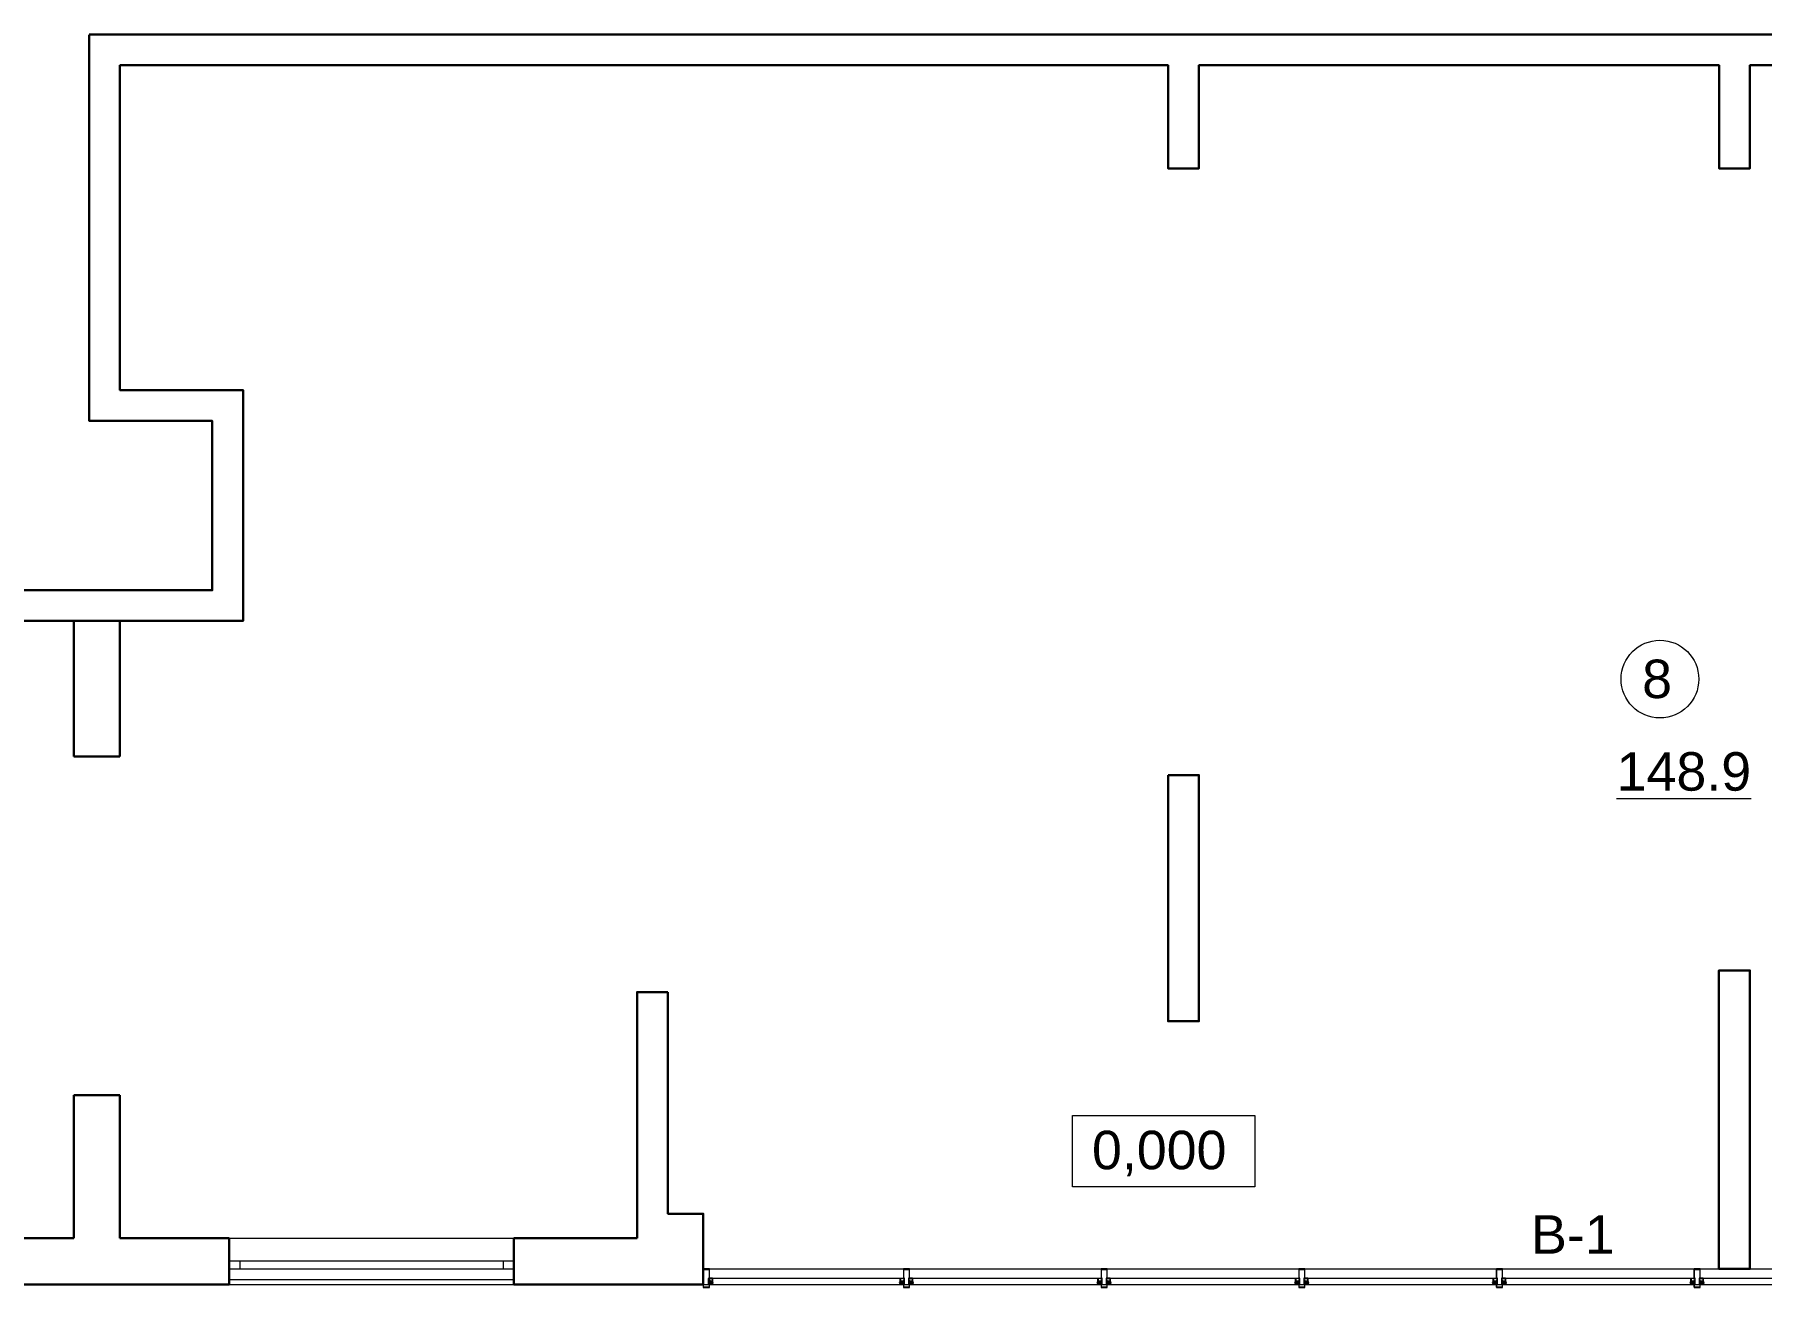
# Model space of a CAD drawing. Header units: metres. Extents: x -443 to 179, y -184 to -91.
# Drawn here: x -56.03 to -44.81, y -165.75 to -157.61 of the extents above; entities that cross this region are included whole.
import ezdxf
from ezdxf.enums import TextEntityAlignment as Align

# ---------------------------------------------------------------- set-up
doc = ezdxf.new("R2010")
doc.units = ezdxf.units.M
doc.header["$MEASUREMENT"] = 0
for name, color, linetype, lineweight in [('Level 50', 7, 'Continuous', 0), ('окна', 153, 'Continuous', 18), ('стена', 7, 'Continuous', 40)]:
    doc.layers.add(name, color=color, linetype=linetype, lineweight=lineweight)
doc.styles.get("Standard").update_dxf_attribs({"font": 'CS_Gost2304.shx'})
doc.styles.add('Style-Arial', font='arial.ttf')

# ---------------------------------------------------------------- blocks, each defined once
blk = doc.blocks.new('stoyka_R')
at = {"color": 0, "linetype": 'ByBlock', "lineweight": -2}
for points in [[(-20, 63), (-20, 0), (20, 0), (20, 63), (19, 64, 0.580174), (18, 63), (18, 61), (15, 61), (15, 69), (14, 70), (15, 70), (15, 79), (18, 79), (18, 77, 0.580174), (19, 77), (20, 77), (20, 81), (15, 81), (15, 98), (33, 98), (33, 96), (32, 96, 0.414214), (31, 96), (31, 95), (35, 95, 0.414214), (35, 95), (35, 96), (35, 96), (35, 99), (39, 99), (39, 96), (38, 96), (38, 95, 0.414214), (38, 95), (39, 95, 0.414214), (40, 95), (40, 99, 0.414214), (39, 100), (20, 100), (20, 120), (-20, 120), (-20, 100), (-40, 100, 0.414214), (-40, 99), (-40, 95, 0.414214), (-40, 95), (-38, 95, 0.414214), (-38, 95), (-38, 96), (-39, 96), (-39, 99), (-35, 99), (-35, 96), (-35, 96), (-35, 95, 0.414214), (-35, 95), (-32, 95), (-32, 96, 0.414214), (-32, 96), (-34, 96), (-34, 98), (-15, 98), (-15, 81), (-20, 81), (-20, 77), (-19, 77, 0.580174), (-18, 77), (-18, 79), (-15, 79), (-15, 70), (-15, 70), (-15, 69), (-15, 61), (-18, 61), (-18, 63, 0.580174), (-19, 64)], [(-39, 79), (-30, 79), (-22, 76), (-16, 76, 0.414214), (-15, 76), (-15, 76, 0.23461), (-15, 77), (-16, 77, 0.303619), (-17, 77), (-18, 77), (-22, 77), (-30, 80), (-34, 80), (-34, 83), (-34, 84), (-35, 84), (-35, 83), (-35, 83), (-35, 80), (-39, 80), (-39, 83), (-38, 83), (-38, 84), (-40, 84), (-40, 60), (-20, 60), (-20, 61), (-22, 61), (-22, 64), (-18, 64), (-16, 62, 0.979824), (-16, 63), (-18, 65), (-23, 65), (-23, 61), (-39, 61), (-39, 79)], [(39, 79), (30, 79), (22, 76), (16, 76, -0.414214), (15, 76), (15, 76, -0.23461), (15, 77), (16, 77, -0.303619), (17, 77), (18, 77), (22, 77), (30, 80), (33, 80), (33, 83), (33, 84), (35, 84), (35, 83), (34, 83), (34, 80), (39, 80), (39, 83), (38, 83), (38, 84), (40, 84), (40, 60), (20, 60), (20, 61), (22, 61), (22, 64), (18, 64), (16, 62, -0.979824), (16, 63), (18, 65), (23, 65), (23, 61), (39, 61), (39, 79)]]:
    blk.add_lwpolyline(points, format="xyb", close=True, dxfattribs=at)
blk.add_lwpolyline([(18, 59), (18, 3), (-18, 3), (-18, 59), (-13, 59), (-13, 100), (-18, 100), (-18, 118), (18, 118), (18, 100), (13, 100), (13, 59)], close=True, dxfattribs=at)
at = {"color": 0, "linetype": 'ByBlock', "lineweight": 0}
for points in [[(-35, 97), (-36, 97), (-36, 96), (-36, 96), (-36, 95), (-34, 94, -0.278117), (-34, 93, -0.298632), (-34, 93), (-37, 92, -1.227062), (-37, 93), (-35, 94), (-37, 94), (-38, 94), (-40, 94), (-45, 92, -1.262793), (-45, 93), (-41, 96), (-40, 96), (-40, 95, 0.414214), (-40, 95), (-38, 95, 0.414214), (-38, 95), (-38, 96), (-38, 96), (-38, 97), (-39, 97, -0.954089), (-39, 97), (-38, 99), (-36, 99), (-34, 97, -0.954089)], [(-35, 82), (-36, 82), (-36, 83), (-36, 83), (-36, 84), (-34, 85, 0.278117), (-34, 86, 0.298632), (-34, 86), (-37, 87, 1.227062), (-37, 86), (-35, 86), (-37, 85), (-38, 86), (-40, 86), (-45, 87, 1.262793), (-45, 86), (-41, 83), (-40, 83), (-40, 84, -0.414214), (-40, 85), (-38, 85, -0.414214), (-38, 84), (-38, 83), (-38, 83), (-38, 82), (-39, 82, 0.954089), (-39, 82), (-38, 80), (-36, 80), (-34, 82, 0.954089)], [(35, 97), (36, 97), (36, 96), (36, 96), (36, 95), (34, 94, 0.278117), (33, 93, 0.298632), (34, 93), (37, 92, 1.227062), (37, 93), (35, 94), (37, 94), (38, 94), (40, 94), (45, 92, 1.262793), (45, 93), (41, 96), (40, 96), (40, 95, -0.414214), (39, 95), (38, 95, -0.414214), (38, 95), (38, 96), (37, 96), (37, 97), (39, 97, 0.954089), (39, 97), (37, 99), (36, 99), (34, 97, 0.954089)], [(35, 82), (36, 82), (36, 83), (36, 83), (36, 84), (34, 85, -0.278117), (33, 86, -0.298632), (34, 86), (37, 87, -1.227062), (37, 86), (35, 86), (37, 85), (38, 86), (40, 86), (45, 87, -1.262793), (45, 86), (41, 83), (40, 83), (40, 84, 0.414214), (39, 85), (38, 85, 0.414214), (38, 84), (38, 83), (37, 83), (37, 82), (39, 82, -0.954089), (39, 82), (37, 80), (36, 80), (34, 82, -0.954089)]]:
    blk.add_lwpolyline(points, format="xyb", close=True, dxfattribs=at)
at = {"lineweight": 0}
for points in [[(-37, 92), (-25, 92)], [(-37, 87), (-25, 87)], [(37, 92), (25, 92)], [(37, 87), (25, 87)]]:
    blk.add_lwpolyline(points, dxfattribs=at)
for points in [[(-25, 83), (-15, 83), (-15, 95), (-25, 95)], [(25, 83), (15, 83), (15, 95), (25, 95)]]:
    blk.add_lwpolyline(points, close=True, dxfattribs=at)

msp = doc.modelspace()

# ---------------------------------------------------------------- linework, layer by layer
at = {"color": 7, "linetype": 'Continuous', "lineweight": 13}
msp.add_lwpolyline([(-51.914506, -163.8351916), (-52.114506, -163.8351916)], dxfattribs=at)
at = {"linetype": 'Continuous', "lineweight": 13}
msp.add_lwpolyline([(-49.28573821, -165.10048885), (-49.28573821, -164.63666197), (-48.10159383, -164.63666197), (-48.10159383, -165.10048885), (-49.28573821, -165.10048885)], dxfattribs=at)
at = {"layer": 'Level 50', "color": 7, "linetype": 'Continuous', "lineweight": 30}
for points in [[(-59.444506, -157.61425684), (-56.944506, -157.61425684), (-56.944506, -161.22425684), (-55.474506, -161.22425684)], [(-55.674506, -157.61425684), (-48.464506, -157.61425684), (-44.884506, -157.61425684), (-41.274506, -157.61425684), (-35.674506, -157.61425684), (-35.674506, -157.61425684)], [(-55.474506, -161.22425684), (-54.874506, -161.22425684), (-54.874506, -160.12425684), (-55.674506, -160.12425684), (-55.674506, -157.61627628)], [(-59.244506, -157.81425684), (-57.144506, -157.81425684), (-57.144506, -161.42425684), (-55.474506, -161.42425684)], [(-55.474506, -161.42425684), (-54.674506, -161.42425684), (-54.674506, -159.92425684), (-55.474506, -159.92425684), (-55.474506, -157.81425684)], [(-55.474506, -157.81425684), (-48.664506, -157.81425684), (-48.664506, -158.48425684), (-48.464506, -158.48425684), (-48.464506, -157.81425684), (-45.084506, -157.81425684), (-45.084506, -158.48425684), (-44.884506, -158.48425684), (-44.884506, -157.81425684), (-41.474506, -157.81425684), (-41.474506, -158.41425684), (-41.274506, -158.41425684), (-41.274506, -157.81425684), (-35.874506, -157.81425684)], [(-55.774506, -161.42425684), (-55.774506, -162.30425684)], [(-55.474506, -161.42425684), (-55.474506, -162.30425684)], [(-55.474506, -161.42425684), (-55.474506, -162.30425684)], [(-55.474506, -162.30425684), (-55.774506, -162.30425684)], [(-48.664506, -162.4251916), (-48.464506, -162.4251916), (-48.464506, -164.0251916), (-48.664506, -164.0251916), (-48.664506, -162.4251916)], [(-45.08554253, -165.63425684), (-44.884506, -165.63425684), (-44.884506, -163.69425684), (-45.08554253, -163.69425684), (-45.08554253, -165.63425684)], [(-52.114506, -165.43425684), (-52.114506, -163.8351916), (-51.914506, -163.8351916)], [(-51.914506, -163.8351916), (-51.914506, -165.2751916), (-51.684506, -165.2751916), (-51.684506, -165.73425684)], [(-55.774506, -164.50425684), (-55.774506, -165.43425684)], [(-55.774506, -164.50425684), (-55.474506, -164.50425684)], [(-55.474506, -164.50425684), (-55.474506, -165.43425684)], [(-55.474506, -164.50425684), (-55.474506, -165.43425684)], [(-56.284506, -165.43425684), (-55.774506, -165.43425684)], [(-55.474506, -165.43425684), (-54.764506, -165.43425684)], [(-54.764506, -165.43425684), (-54.764506, -165.73425684)], [(-52.914506, -165.43425684), (-52.91450679, -165.73425684)], [(-52.914506, -165.43425684), (-52.114506, -165.43425684)], [(-54.764506, -165.73425684), (-56.284506, -165.73425684)], [(-52.914506, -165.73425684), (-51.684506, -165.73425684)]]:
    msp.add_lwpolyline(points, dxfattribs=at)
at = {"layer": 'Level 50', "color": 7, "linetype": 'Continuous', "lineweight": 0}
msp.add_circle((-45.46870539, -161.80196619), 0.25242955, dxfattribs=at)
at = {"layer": 'окна'}
for p, q in [((-51.684506, -165.63425684), (-40.330506, -165.63425684)), ((-51.684506, -165.73425684), (-40.330506, -165.73425684))]:
    msp.add_line(p, q, dxfattribs=at)
at = {"layer": 'окна', "ltscale": 100}
for points in [[(-52.91443229, -165.58425684), (-54.764506, -165.58425684)], [(-54.764506, -165.58425684), (-54.764506, -165.63425684), (-54.694506, -165.63425684), (-54.694506, -165.58425684), (-54.764506, -165.58425684)], [(-52.98450639, -165.58429806), (-52.98450639, -165.63429806), (-52.91450639, -165.63429806), (-52.91450639, -165.58429806), (-52.98450639, -165.58429806)], [(-54.764506, -165.63425684), (-52.91445686, -165.63425684)]]:
    msp.add_lwpolyline(points, dxfattribs=at)
at = {"layer": 'окна'}
msp.add_lwpolyline([(-51.684506, -165.73425684), (-51.684506, -165.73425684), (-51.684506, -165.75425684), (-51.644506, -165.75425684), (-51.644506, -165.73425684), (-51.625006, -165.73425684, 0.4142135624), (-51.624506, -165.73375684), (-51.624506, -165.72975684, 0.4142135624), (-51.625006, -165.72925684), (-51.626056, -165.72925684, 0.4142135624), (-51.626556, -165.72975684), (-51.626556, -165.73045684), (-51.625806, -165.73045684), (-51.625806, -165.73295684), (-51.629806, -165.73295684), (-51.629806, -165.73045684), (-51.629056, -165.73045684), (-51.629056, -165.72975684, 0.4142135624), (-51.629556, -165.72925684), (-51.633006, -165.72925684), (-51.633006, -165.72995684, 0.4142135624), (-51.632506, -165.73045684), (-51.631006, -165.73045684), (-51.631006, -165.73275684), (-51.649506, -165.73275684), (-51.649506, -165.71500684), (-51.644506, -165.71500684), (-51.644506, -165.71151005), (-51.64525059, -165.71107172, 0.5801735595), (-51.64600602, -165.71150362), (-51.64600602, -165.71350684), (-51.649506, -165.71350684), (-51.649506, -165.70475684), (-51.650006, -165.70425684), (-51.649506, -165.70375684), (-51.649506, -165.69575684), (-51.64600602, -165.69575684), (-51.64600602, -165.69776007, 0.5801735595), (-51.64525059, -165.69819197), (-51.644506, -165.69775364), (-51.644506, -165.63425684), (-51.684506, -165.63425684), (-51.684506, -165.69775364)], format="xyb", dxfattribs=at)
for points in [[(-51.682506, -165.73475684), (-51.682506, -165.63725684), (-51.646506, -165.63725684), (-51.646506, -165.69375684), (-51.651506, -165.69375684), (-51.651506, -165.73475684), (-51.646506, -165.73475684), (-51.646506, -165.75225684), (-51.682506, -165.75225684), (-51.682506, -165.73475684)], [(-51.648506, -165.69425684), (-50.382256, -165.69425684)], [(-51.62731156, -165.72125684), (-51.639506, -165.72125684)], [(-51.62735619, -165.72625684), (-51.639506, -165.72625684)], [(-50.346256, -165.69425684), (-49.098006, -165.69425684)], [(-49.062006, -165.69425684), (-47.813756, -165.69425684)], [(-47.777756, -165.69425684), (-46.529506, -165.69425684)], [(-46.493506, -165.69425684), (-45.245256, -165.69425684)], [(-45.209256, -165.69425684), (-43.961006, -165.69425684)]]:
    msp.add_lwpolyline(points, dxfattribs=at)
msp.add_lwpolyline([(-51.639506, -165.71775684), (-51.649506, -165.71775684), (-51.649506, -165.72975684), (-51.639506, -165.72975684)], close=True, dxfattribs=at)
for points in [[(-51.625506, -165.71325684), (-51.634506, -165.71325684), (-51.642406, -165.70975684), (-51.648806, -165.70975684, 0.4142135624), (-51.649306, -165.71025684), (-51.649306, -165.71049275, 0.2346100061), (-51.64909458, -165.71089381), (-51.64802816, -165.71168774, 0.3036194749), (-51.64758337, -165.71168843), (-51.646306, -165.71075684), (-51.642406, -165.71075684), (-51.634506, -165.71425684), (-51.631006, -165.71425684), (-51.631006, -165.71705684), (-51.631006, -165.71825684), (-51.62978335, -165.71825684), (-51.629206, -165.71725684), (-51.630006, -165.71725684), (-51.630006, -165.71425684), (-51.625506, -165.71425684), (-51.625506, -165.71725684), (-51.626706, -165.71725684), (-51.62612865, -165.71825684), (-51.624506, -165.71825684), (-51.624506, -165.69425684), (-51.644506, -165.69425684), (-51.644506, -165.69525684), (-51.642506, -165.69525684), (-51.642506, -165.69825684), (-51.64656763, -165.69825684), (-51.64816422, -165.69666026, 0.9798244206), (-51.6488572, -165.69738149), (-51.64698185, -165.69925684), (-51.641306, -165.69925684), (-51.641306, -165.69525684), (-51.625506, -165.69525684), (-51.625506, -165.71325684)], [(-51.62964738, -165.71664406), (-51.628506, -165.71595684), (-51.628506, -165.71725684), (-51.628756, -165.71725684), (-51.628756, -165.71825684), (-51.63041214, -165.7189929, 0.2781165631), (-51.63100372, -165.71983924, 0.298632436), (-51.63034181, -165.7207137), (-51.62750216, -165.72122741, 1.2270617229), (-51.62734601, -165.72056846), (-51.629706, -165.71975684), (-51.627756, -165.71925684), (-51.626756, -165.71975684), (-51.624256, -165.71975684), (-51.61973234, -165.72115497, 1.2627930682), (-51.61937378, -165.72057557), (-51.623506, -165.71725684), (-51.624506, -165.71725684), (-51.624506, -165.71825684, -0.4142135624), (-51.625006, -165.71875684), (-51.626256, -165.71875684, -0.4142135624), (-51.626756, -165.71825684), (-51.626756, -165.71725684), (-51.627006, -165.71725684), (-51.627006, -165.71595684), (-51.62586461, -165.71664406, 0.9540885036), (-51.62532632, -165.71619779), (-51.627006, -165.71425684), (-51.628506, -165.71425684), (-51.63018568, -165.71619779, 0.9540885036)], [(-51.62964738, -165.73087252), (-51.628506, -165.73125684), (-51.628506, -165.73025974), (-51.628756, -165.73025974), (-51.628756, -165.72925974), (-51.63041214, -165.72852367, -0.2781165631), (-51.63100372, -165.72767734, -0.298632436), (-51.63034181, -165.72680288), (-51.62750216, -165.72628917, -1.2270617229), (-51.62734601, -165.72694812), (-51.629706, -165.72775974), (-51.627756, -165.72825974), (-51.626756, -165.72775974), (-51.624256, -165.72775974), (-51.61973234, -165.72636161, -1.2627930682), (-51.61937378, -165.72694101), (-51.623506, -165.73025974), (-51.624506, -165.73025974), (-51.624506, -165.72925974, 0.4142135624), (-51.625006, -165.72875974), (-51.626256, -165.72875974, 0.4142135624), (-51.626756, -165.72925974), (-51.626756, -165.73025974), (-51.627006, -165.73025974), (-51.627006, -165.73125684), (-51.62586461, -165.73087252, -0.9540885036), (-51.62532632, -165.73131879), (-51.627006, -165.73295684), (-51.628506, -165.73295684), (-51.63018568, -165.73131879, -0.9540885036)]]:
    msp.add_lwpolyline(points, format="xyb", close=True, dxfattribs=at)
at = {"layer": 'стена', "color": 7, "linetype": 'Continuous', "lineweight": 13}
for points in [[(-54.764506, -165.43425684), (-52.914506, -165.43426169)], [(-54.764506, -165.73425684), (-52.91450675, -165.73425682), (-52.91450675, -165.70425682), (-54.764506, -165.70425684), (-54.764506, -165.73425684)], [(-54.764506, -165.73425684), (-52.914506, -165.73425684)]]:
    msp.add_lwpolyline(points, dxfattribs=at)

# ---------------------------------------------------------------- block references
at = {"layer": 'окна', "xscale": 0.001, "yscale": 0.001, "zscale": 0.001, "rotation": 180}
for p in [(-50.364256, -165.63425684), (-49.080006, -165.63425684), (-47.795756, -165.63425684), (-46.511506, -165.63425684), (-45.227256, -165.63425684)]:
    msp.add_blockref('stoyka_R', p, dxfattribs=at)

# ---------------------------------------------------------------- texts
at = {"color": 7, "linetype": 'Continuous', "lineweight": 0, "style": 'Style-Arial'}
msp.add_text('8', height=0.25, dxfattribs=at).set_placement((-45.48722156, -161.67530483), align=Align.TOP_CENTER)
msp.add_text('0,000', height=0.25, dxfattribs=at).set_placement((-49.15883656, -164.98618588))
at = {"color": 7, "linetype": 'Continuous', "lineweight": 13, "insert": (-45.74995084, -162.27663592), "char_height": 0.25, "attachment_point": 1, "line_spacing_factor": 0.6, "style": 'Style-Arial'}
msp.add_mtext('{\\L148.9}', dxfattribs=at)
at = {"color": 7, "linetype": 'Continuous', "lineweight": 0, "insert": (-46.30617708, -165.53518299), "char_height": 0.25, "attachment_point": 7, "line_spacing_factor": 0.72}
msp.add_mtext('{\\fArial|b0|i0|c204|p39;В\\fArial|b0|i0|c0|p39;-1}', dxfattribs=at)

doc.saveas('drawing.dxf')
